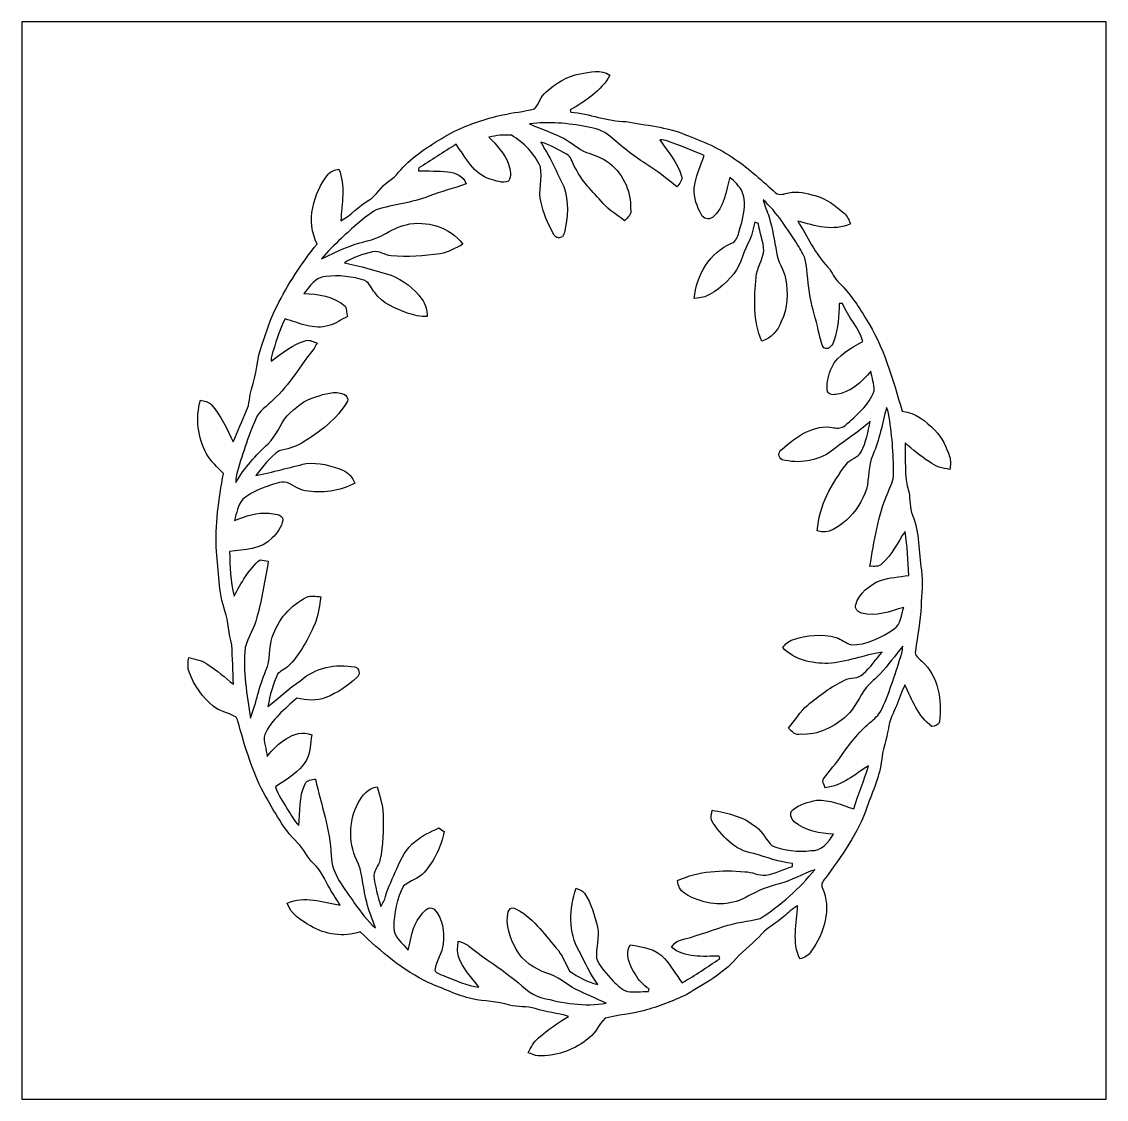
# Model space of a CAD drawing. Header units: centimetres. Extents: x -16.8 to 16.8, y -16.7 to 16.7.
import ezdxf

# ---------------------------------------------------------------- set-up
doc = ezdxf.new("R2010")
doc.units = ezdxf.units.CM
doc.header["$MEASUREMENT"] = 0
doc.layers.add('Layer 1', color=7, linetype='Continuous')

msp = doc.modelspace()

# ---------------------------------------------------------------- linework, layer by layer
at = {"layer": 'Layer 1', "color": 7}
for points, knots in [([(-16.77458, 16.66875), (-16.77458, 16.66875), (16.77458, 16.66875), (16.77458, 16.66875), (16.77458, 16.66875), (16.77458, 16.66875), (16.77458, -16.66875), (16.77458, -16.66875), (16.77458, -16.66875), (16.77458, -16.66875), (-16.77458, -16.66875), (-16.77458, -16.66875), (-16.77458, -16.66875), (-16.77458, -16.66875), (-16.77458, 16.66875), (-16.77458, 16.66875), (-16.77458, 16.66875), (-16.77458, 16.66875), (-16.77458, 16.66875), (-16.77458, 16.66875)], [0, 0, 0, 0, 0.16666667, 0.16666667, 0.16666667, 0.16666667, 0.33333333, 0.33333333, 0.33333333, 0.33333333, 0.5, 0.5, 0.5, 0.5, 0.66666667, 0.66666667, 0.66666667, 0.66666667, 1, 1, 1, 1]), ([(0.49812, 15.05585), (0.09419, 14.99094), (-0.25647, 14.75705), (-0.55809, 14.49211), (-0.55809, 14.49211), (-0.72919, 14.35841), (-0.76835, 14.12381), (-0.91581, 13.97247), (-0.91581, 13.97247), (-1.23578, 13.88181), (-1.57057, 13.86522), (-1.89301, 13.78444), (-1.89301, 13.78444), (-2.41688, 13.68531), (-2.91747, 13.49128), (-3.40325, 13.27644), (-3.40325, 13.27644), (-3.90278, 12.9921), (-4.40443, 12.69824), (-4.8327, 12.31124), (-4.8327, 12.31124), (-5.0359, 12.12638), (-5.18795, 11.88967), (-5.41761, 11.73304), (-5.41761, 11.73304), (-5.66455, 11.58099), (-5.7845, 11.29489), (-6.03779, 11.15201), (-6.03779, 11.15201), (-6.34436, 10.95939), (-6.59412, 10.68987), (-6.90457, 10.50361), (-6.90457, 10.50361), (-6.87105, 11.03912), (-6.75287, 11.59545), (-6.96419, 12.11016), (-6.96419, 12.11016), (-7.08166, 12.07664), (-7.21289, 12.05054), (-7.29051, 11.94788), (-7.29051, 11.94788), (-7.76005, 11.35627), (-7.9943, 10.49267), (-7.63341, 9.79029), (-7.63341, 9.79029), (-8.12659, 9.20009), (-8.53652, 8.54428), (-8.88683, 7.86095), (-8.88683, 7.86095), (-9.08932, 7.49406), (-9.18633, 7.08343), (-9.33238, 6.69325), (-9.33238, 6.69325), (-9.50489, 6.24381), (-9.50313, 5.75098), (-9.66893, 5.30013), (-9.66893, 5.30013), (-9.73878, 5.08423), (-9.71656, 4.84505), (-9.82204, 4.63903), (-9.82204, 4.63903), (-9.96774, 4.318), (-10.08627, 3.98498), (-10.23726, 3.66677), (-10.23726, 3.66677), (-10.41682, 4.07564), (-10.6112, 4.48733), (-10.91212, 4.82318), (-10.91212, 4.82318), (-10.99503, 4.91666), (-11.13155, 4.92972), (-11.24373, 4.95794), (-11.24373, 4.95794), (-11.40672, 4.40761), (-11.32946, 3.80506), (-11.05711, 3.30306), (-11.05711, 3.30306), (-10.92306, 3.06705), (-10.71809, 2.88572), (-10.53077, 2.69311), (-10.53077, 2.69311), (-10.68846, 1.90147), (-10.78653, 1.08938), (-10.75337, 0.28116), (-10.75337, 0.28116), (-10.67647, -0.33338), (-10.69164, -0.96838), (-10.48667, -1.55998), (-10.48667, -1.55998), (-10.37519, -1.90041), (-10.37378, -2.26342), (-10.27642, -2.60773), (-10.27642, -2.60773), (-10.25525, -3.01378), (-10.23691, -3.42089), (-10.22738, -3.82764), (-10.22738, -3.82764), (-10.48385, -3.61703), (-10.73997, -3.40536), (-11.01266, -3.21557), (-11.01266, -3.21557), (-11.18729, -3.0928), (-11.40143, -3.05047), (-11.60463, -2.99861), (-11.60463, -2.99861), (-11.63038, -3.15489), (-11.6519, -3.32176), (-11.5891, -3.47204), (-11.5891, -3.47204), (-11.43494, -3.86927), (-11.18482, -4.23369), (-10.8518, -4.5018), (-10.8518, -4.5018), (-10.65812, -4.6669), (-10.40024, -4.70641), (-10.18046, -4.82283), (-10.18046, -4.82283), (-10.12366, -4.84999), (-10.10708, -4.9149), (-10.08944, -4.96993), (-10.08944, -4.96993), (-9.89365, -5.67549), (-9.68304, -6.38104), (-9.36872, -7.04427), (-9.36872, -7.04427), (-9.03393, -7.63164), (-8.72984, -8.25571), (-8.24018, -8.73443), (-8.24018, -8.73443), (-8.04122, -8.91822), (-7.95161, -9.18986), (-7.74912, -9.37154), (-7.74912, -9.37154), (-7.51205, -9.57686), (-7.40586, -9.87813), (-7.2457, -10.13883), (-7.2457, -10.13883), (-7.14622, -10.31804), (-7.01993, -10.48244), (-6.92644, -10.66553), (-6.92644, -10.66553), (-7.4616, -10.56781), (-8.03169, -10.36461), (-8.55874, -10.5978), (-8.55874, -10.5978), (-8.45855, -10.94034), (-8.12659, -11.12626), (-7.84613, -11.30371), (-7.84613, -11.30371), (-7.38717, -11.57852), (-6.81778, -11.65648), (-6.30626, -11.49033), (-6.30626, -11.49033), (-5.6642, -12.09816), (-4.98122, -12.6813), (-4.18042, -13.06901), (-4.18042, -13.06901), (-3.73239, -13.23164), (-3.30729, -13.45882), (-2.83845, -13.56219), (-2.83845, -13.56219), (-2.45816, -13.64086), (-2.06269, -13.63874), (-1.68981, -13.75727), (-1.68981, -13.75727), (-1.42875, -13.82995), (-1.14935, -13.77491), (-0.89076, -13.85993), (-0.89076, -13.85993), (-0.5521, -13.96471), (-0.19826, -14.0081), (0.14288, -14.10335), (0.14288, -14.10335), (-0.19085, -14.29067), (-0.49636, -14.52351), (-0.78952, -14.76834), (-0.78952, -14.76834), (-0.9331, -14.89251), (-1.02023, -15.06396), (-1.10913, -15.22836), (-1.10913, -15.22836), (-1.00683, -15.25834), (-0.90805, -15.31091), (-0.80081, -15.32608), (-0.80081, -15.32608), (-0.26811, -15.32996), (0.27023, -15.17368), (0.68933, -14.83642), (0.68933, -14.83642), (0.96061, -14.68367), (1.05692, -14.357), (1.27706, -14.15768), (1.27706, -14.15768), (1.66793, -14.06384), (2.07257, -14.02821), (2.46345, -13.92943), (2.46345, -13.92943), (2.92241, -13.80419), (3.36938, -13.63274), (3.79836, -13.42813), (3.79836, -13.42813), (4.33211, -13.09441), (4.90961, -12.7956), (5.328, -12.31371), (5.328, -12.31371), (5.57036, -12.03748), (5.87551, -11.82652), (6.11928, -11.55136), (6.11928, -11.55136), (6.31261, -11.33828), (6.5726, -11.20775), (6.7885, -11.02184), (6.7885, -11.02184), (6.93314, -10.90718), (7.06332, -10.77277), (7.22524, -10.68105), (7.22524, -10.68105), (7.19173, -11.22539), (7.05026, -11.81065), (7.29509, -12.32782), (7.29509, -12.32782), (7.4295, -12.28266), (7.57379, -12.22057), (7.64681, -12.09075), (7.64681, -12.09075), (8.04192, -11.53407), (8.28851, -10.77101), (7.9883, -10.12014), (7.9883, -10.12014), (7.93503, -10.01748), (8.01793, -9.92082), (8.07332, -9.84074), (8.07332, -9.84074), (8.58591, -9.1507), (9.10096, -8.43668), (9.37754, -7.614), (9.37754, -7.614), (9.5504, -7.13705), (9.76489, -6.66644), (9.82733, -6.15774), (9.82733, -6.15774), (9.85661, -5.83106), (9.9762, -5.52379), (10.033, -5.20241), (10.033, -5.20241), (10.06087, -4.95018), (10.18364, -4.72616), (10.27994, -4.4958), (10.27994, -4.4958), (10.37343, -4.28131), (10.4394, -4.05518), (10.54629, -3.84634), (10.54629, -3.84634), (10.76078, -4.30953), (10.9541, -4.82212), (11.38026, -5.13468), (11.38026, -5.13468), (11.47974, -5.14209), (11.58628, -5.08212), (11.61203, -4.98193), (11.61203, -4.98193), (11.69494, -4.32964), (11.58311, -3.57293), (11.06699, -3.11503), (11.06699, -3.11503), (10.9795, -3.02648), (10.83098, -2.94005), (10.86767, -2.79435), (10.86767, -2.79435), (10.93682, -2.33363), (11.02572, -1.87466), (11.04371, -1.40829), (11.04371, -1.40829), (11.05747, -1.04034), (11.11744, -0.67028), (11.05464, -0.30339), (11.05464, -0.30339), (10.96857, 0.26317), (11.00279, 0.86148), (10.78406, 1.40088), (10.78406, 1.40088), (10.6867, 1.62842), (10.71245, 1.88242), (10.66835, 2.12055), (10.66835, 2.12055), (10.50713, 2.60879), (10.57592, 3.13514), (10.54876, 3.64031), (10.54876, 3.64031), (10.79112, 3.43076), (11.03559, 3.22368), (11.30617, 3.05047), (11.30617, 3.05047), (11.48151, 2.89807), (11.71504, 2.85397), (11.93694, 2.81693), (11.93694, 2.81693), (11.95246, 2.94816), (11.96587, 3.0861), (11.92777, 3.21416), (11.92777, 3.21416), (11.82687, 3.51014), (11.69106, 3.80048), (11.47092, 4.02766), (11.47092, 4.02766), (11.19223, 4.30671), (10.87543, 4.58399), (10.46162, 4.61574), (10.46162, 4.61574), (10.16494, 5.60211), (9.90212, 6.62411), (9.32533, 7.49265), (9.32533, 7.49265), (9.10202, 7.88987), (8.83849, 8.26382), (8.515, 8.58626), (8.515, 8.58626), (8.35872, 8.72172), (8.29239, 8.92281), (8.16257, 9.07874), (8.16257, 9.07874), (7.76429, 9.48972), (7.53286, 10.02171), (7.22947, 10.50008), (7.22947, 10.50008), (7.75476, 10.3572), (8.34002, 10.16847), (8.86284, 10.41541), (8.86284, 10.41541), (8.81415, 10.5343), (8.76759, 10.6613), (8.66457, 10.74526), (8.66457, 10.74526), (8.39752, 10.97245), (8.11212, 11.20704), (7.76499, 11.29347), (7.76499, 11.29347), (7.50147, 11.34957), (7.22912, 11.44623), (6.95925, 11.37356), (6.95925, 11.37356), (6.82378, 11.35168), (6.66574, 11.27372), (6.54509, 11.37885), (6.54509, 11.37885), (6.13657, 11.73621), (5.7404, 12.11121), (5.28814, 12.4146), (5.28814, 12.4146), (4.82424, 12.75433), (4.28872, 12.96917), (3.75603, 13.17343), (3.75603, 13.17343), (3.17429, 13.42143), (2.534, 13.45741), (1.92052, 13.58124), (1.92052, 13.58124), (1.33456, 13.58194), (0.79058, 13.8243), (0.21131, 13.87157), (0.21131, 13.87157), (0.20743, 13.88851), (0.19967, 13.92273), (0.19579, 13.93966), (0.19579, 13.93966), (0.66463, 14.21095), (1.15323, 14.52845), (1.42028, 15.01422), (1.42028, 15.01422), (1.13771, 15.20155), (0.80398, 15.11018), (0.49812, 15.05585)], [0, 0, 0, 0, 0.0106383, 0.0106383, 0.0106383, 0.0106383, 0.0212766, 0.0212766, 0.0212766, 0.0212766, 0.03191489, 0.03191489, 0.03191489, 0.03191489, 0.04255319, 0.04255319, 0.04255319, 0.04255319, 0.05319149, 0.05319149, 0.05319149, 0.05319149, 0.06382979, 0.06382979, 0.06382979, 0.06382979, 0.07446809, 0.07446809, 0.07446809, 0.07446809, 0.08510638, 0.08510638, 0.08510638, 0.08510638, 0.09574468, 0.09574468, 0.09574468, 0.09574468, 0.10638298, 0.10638298, 0.10638298, 0.10638298, 0.11702128, 0.11702128, 0.11702128, 0.11702128, 0.12765957, 0.12765957, 0.12765957, 0.12765957, 0.13829787, 0.13829787, 0.13829787, 0.13829787, 0.14893617, 0.14893617, 0.14893617, 0.14893617, 0.15957447, 0.15957447, 0.15957447, 0.15957447, 0.17021277, 0.17021277, 0.17021277, 0.17021277, 0.18085106, 0.18085106, 0.18085106, 0.18085106, 0.19148936, 0.19148936, 0.19148936, 0.19148936, 0.20212766, 0.20212766, 0.20212766, 0.20212766, 0.21276596, 0.21276596, 0.21276596, 0.21276596, 0.22340426, 0.22340426, 0.22340426, 0.22340426, 0.23404255, 0.23404255, 0.23404255, 0.23404255, 0.24468085, 0.24468085, 0.24468085, 0.24468085, 0.25531915, 0.25531915, 0.25531915, 0.25531915, 0.26595745, 0.26595745, 0.26595745, 0.26595745, 0.27659574, 0.27659574, 0.27659574, 0.27659574, 0.28723404, 0.28723404, 0.28723404, 0.28723404, 0.29787234, 0.29787234, 0.29787234, 0.29787234, 0.30851064, 0.30851064, 0.30851064, 0.30851064, 0.31914894, 0.31914894, 0.31914894, 0.31914894, 0.32978723, 0.32978723, 0.32978723, 0.32978723, 0.34042553, 0.34042553, 0.34042553, 0.34042553, 0.35106383, 0.35106383, 0.35106383, 0.35106383, 0.36170213, 0.36170213, 0.36170213, 0.36170213, 0.37234043, 0.37234043, 0.37234043, 0.37234043, 0.38297872, 0.38297872, 0.38297872, 0.38297872, 0.39361702, 0.39361702, 0.39361702, 0.39361702, 0.40425532, 0.40425532, 0.40425532, 0.40425532, 0.41489362, 0.41489362, 0.41489362, 0.41489362, 0.42553191, 0.42553191, 0.42553191, 0.42553191, 0.43617021, 0.43617021, 0.43617021, 0.43617021, 0.44680851, 0.44680851, 0.44680851, 0.44680851, 0.45744681, 0.45744681, 0.45744681, 0.45744681, 0.46808511, 0.46808511, 0.46808511, 0.46808511, 0.4787234, 0.4787234, 0.4787234, 0.4787234, 0.4893617, 0.4893617, 0.4893617, 0.4893617, 0.5, 0.5, 0.5, 0.5, 0.5106383, 0.5106383, 0.5106383, 0.5106383, 0.5212766, 0.5212766, 0.5212766, 0.5212766, 0.53191489, 0.53191489, 0.53191489, 0.53191489, 0.54255319, 0.54255319, 0.54255319, 0.54255319, 0.55319149, 0.55319149, 0.55319149, 0.55319149, 0.56382979, 0.56382979, 0.56382979, 0.56382979, 0.57446809, 0.57446809, 0.57446809, 0.57446809, 0.58510638, 0.58510638, 0.58510638, 0.58510638, 0.59574468, 0.59574468, 0.59574468, 0.59574468, 0.60638298, 0.60638298, 0.60638298, 0.60638298, 0.61702128, 0.61702128, 0.61702128, 0.61702128, 0.62765957, 0.62765957, 0.62765957, 0.62765957, 0.63829787, 0.63829787, 0.63829787, 0.63829787, 0.64893617, 0.64893617, 0.64893617, 0.64893617, 0.65957447, 0.65957447, 0.65957447, 0.65957447, 0.67021277, 0.67021277, 0.67021277, 0.67021277, 0.68085106, 0.68085106, 0.68085106, 0.68085106, 0.69148936, 0.69148936, 0.69148936, 0.69148936, 0.70212766, 0.70212766, 0.70212766, 0.70212766, 0.71276596, 0.71276596, 0.71276596, 0.71276596, 0.72340426, 0.72340426, 0.72340426, 0.72340426, 0.73404255, 0.73404255, 0.73404255, 0.73404255, 0.74468085, 0.74468085, 0.74468085, 0.74468085, 0.75531915, 0.75531915, 0.75531915, 0.75531915, 0.76595745, 0.76595745, 0.76595745, 0.76595745, 0.77659574, 0.77659574, 0.77659574, 0.77659574, 0.78723404, 0.78723404, 0.78723404, 0.78723404, 0.79787234, 0.79787234, 0.79787234, 0.79787234, 0.80851064, 0.80851064, 0.80851064, 0.80851064, 0.81914894, 0.81914894, 0.81914894, 0.81914894, 0.82978723, 0.82978723, 0.82978723, 0.82978723, 0.84042553, 0.84042553, 0.84042553, 0.84042553, 0.85106383, 0.85106383, 0.85106383, 0.85106383, 0.86170213, 0.86170213, 0.86170213, 0.86170213, 0.87234043, 0.87234043, 0.87234043, 0.87234043, 0.88297872, 0.88297872, 0.88297872, 0.88297872, 0.89361702, 0.89361702, 0.89361702, 0.89361702, 0.90425532, 0.90425532, 0.90425532, 0.90425532, 0.91489362, 0.91489362, 0.91489362, 0.91489362, 0.92553191, 0.92553191, 0.92553191, 0.92553191, 0.93617021, 0.93617021, 0.93617021, 0.93617021, 0.94680851, 0.94680851, 0.94680851, 0.94680851, 0.95744681, 0.95744681, 0.95744681, 0.95744681, 0.96808511, 0.96808511, 0.96808511, 0.96808511, 0.9787234, 0.9787234, 0.9787234, 0.9787234, 1, 1, 1, 1]), ([(-1.06645, 13.5068), (-0.47484, 13.58265), (0.12771, 13.52938), (0.7112, 13.41614), (0.7112, 13.41614), (0.9592, 13.36887), (1.22414, 13.30572), (1.41464, 13.12898), (1.41464, 13.12898), (1.77094, 12.82241), (2.13501, 12.52291), (2.53259, 12.27067), (2.53259, 12.27067), (2.87302, 12.06218), (3.18382, 11.81135), (3.49179, 11.55912), (3.49179, 11.55912), (3.57082, 11.65013), (3.67524, 11.7602), (3.63396, 11.89179), (3.63396, 11.89179), (3.51684, 12.32112), (3.2004, 12.65343), (2.96263, 13.01785), (2.96263, 13.01785), (3.04588, 13.01186), (3.1302, 13.00374), (3.20922, 12.97446), (3.20922, 12.97446), (3.5874, 12.83511), (3.96205, 12.68765), (4.33317, 12.53137), (4.33317, 12.53137), (4.22839, 12.192), (4.06541, 11.86744), (4.02661, 11.51114), (4.02661, 11.51114), (4.00685, 11.22257), (4.11586, 10.94811), (4.2485, 10.69869), (4.2485, 10.69869), (4.30953, 10.58086), (4.48204, 10.51948), (4.58858, 10.61614), (4.58858, 10.61614), (4.96746, 10.91953), (5.01297, 11.42612), (5.12868, 11.8618), (5.12868, 11.8618), (5.2772, 11.73092), (5.41831, 11.58381), (5.51533, 11.40989), (5.51533, 11.40989), (5.67937, 10.99256), (5.52274, 10.55229), (5.40949, 10.14589), (5.40949, 10.14589), (5.36646, 10.01818), (5.32342, 9.86261), (5.1816, 9.81357), (5.1816, 9.81357), (4.50321, 9.5377), (4.10104, 8.81415), (4.0259, 8.11001), (4.0259, 8.11001), (4.48557, 8.09801), (4.85034, 8.43986), (5.14738, 8.75171), (5.14738, 8.75171), (5.44301, 9.04663), (5.51462, 9.46503), (5.69948, 9.8238), (5.69948, 9.8238), (5.80531, 10.02559), (5.84341, 10.25102), (5.90656, 10.46762), (5.90656, 10.46762), (5.94184, 10.45351), (5.97782, 10.4394), (6.0138, 10.42529), (6.0138, 10.42529), (6.05084, 10.13883), (6.17255, 9.86825), (6.17996, 9.57792), (6.17996, 9.57792), (6.14927, 9.29322), (5.95312, 9.05651), (5.94501, 8.76547), (5.94501, 8.76547), (5.88045, 8.10683), (5.84094, 7.40692), (6.12069, 6.78921), (6.12069, 6.78921), (6.41032, 6.87105), (6.61917, 7.11623), (6.71936, 7.39105), (6.71936, 7.39105), (6.91832, 7.80274), (6.93773, 8.27758), (6.85377, 8.72102), (6.85377, 8.72102), (6.80932, 9.011), (6.59518, 9.24101), (6.57296, 9.53735), (6.57296, 9.53735), (6.51228, 9.90177), (6.44596, 10.26583), (6.34436, 10.62143), (6.34436, 10.62143), (6.28579, 10.8017), (6.20254, 10.97386), (6.15879, 11.15871), (6.15879, 11.15871), (6.59659, 10.76501), (6.90492, 10.25349), (7.22665, 9.7663), (7.22665, 9.7663), (7.31379, 9.61778), (7.41997, 9.4742), (7.46372, 9.30522), (7.46372, 9.30522), (7.53286, 8.92034), (7.54627, 8.5277), (7.61471, 8.14246), (7.61471, 8.14246), (7.67786, 7.79745), (7.79639, 7.46548), (7.86659, 7.12188), (7.86659, 7.12188), (7.92057, 6.94161), (7.93256, 6.74123), (8.03381, 6.57754), (8.03381, 6.57754), (8.22219, 6.50275), (8.30862, 6.67667), (8.36013, 6.81179), (8.36013, 6.81179), (8.47901, 7.18044), (8.51112, 7.57026), (8.51112, 7.95549), (8.51112, 7.95549), (8.53687, 7.95373), (8.58908, 7.94949), (8.61483, 7.94773), (8.61483, 7.94773), (8.7884, 7.5371), (9.11578, 7.2069), (9.24772, 6.77792), (9.24772, 6.77792), (8.88718, 6.56414), (8.45891, 6.37469), (8.28216, 5.96865), (8.28216, 5.96865), (8.17492, 5.75663), (8.13082, 5.51392), (8.13647, 5.27791), (8.13647, 5.27791), (8.14246, 5.14597), (8.30227, 5.11175), (8.40987, 5.1375), (8.40987, 5.1375), (8.8646, 5.18936), (9.21597, 5.51991), (9.48902, 5.86176), (9.48902, 5.86176), (9.52606, 5.66032), (9.59626, 5.45853), (9.59062, 5.25145), (9.59062, 5.25145), (9.43892, 4.79743), (9.04346, 4.48451), (8.69597, 4.17936), (8.69597, 4.17936), (8.60143, 4.0894), (8.46843, 4.08658), (8.34813, 4.10916), (8.34813, 4.10916), (7.73677, 4.22804), (7.17973, 3.8294), (6.74723, 3.4484), (6.74723, 3.4484), (6.61811, 3.37785), (6.61035, 3.17888), (6.74793, 3.11856), (6.74793, 3.11856), (7.25593, 2.98344), (7.83484, 3.07128), (8.26452, 3.37891), (8.26452, 3.37891), (8.65964, 3.69888), (9.10061, 3.9564), (9.47032, 4.30812), (9.47032, 4.30812), (9.40259, 3.98709), (9.34544, 3.65725), (9.1948, 3.36268), (9.1948, 3.36268), (9.10696, 3.1683), (8.8452, 3.15771), (8.73513, 2.97815), (8.73513, 2.97815), (8.28075, 2.37808), (7.87682, 1.68839), (7.83555, 0.91722), (7.83555, 0.91722), (8.17457, 0.79692), (8.49242, 1.03293), (8.73337, 1.24989), (8.73337, 1.24989), (9.02688, 1.50424), (9.22902, 1.84609), (9.35743, 2.20945), (9.35743, 2.20945), (9.44245, 2.55552), (9.40223, 2.92594), (9.54934, 3.2579), (9.54934, 3.2579), (9.75113, 3.73098), (9.85449, 4.23792), (9.97232, 4.73639), (9.97232, 4.73639), (9.99949, 4.67642), (10.02736, 4.61574), (10.04006, 4.55048), (10.04006, 4.55048), (10.14518, 3.93382), (10.19457, 3.308), (10.19104, 2.68217), (10.19104, 2.68217), (10.19881, 2.47791), (10.09685, 2.29553), (10.02347, 2.11173), (10.02347, 2.11173), (9.70844, 1.38465), (9.58921, 0.59549), (9.46221, -0.18062), (9.46221, -0.18062), (9.58956, -0.17533), (9.74055, -0.2099), (9.83403, -0.09807), (9.83403, -0.09807), (10.15118, 0.17463), (10.31311, 0.5648), (10.55123, 0.89606), (10.55123, 0.89606), (10.61332, 0.44697), (10.65248, -0.00564), (10.66482, -0.45896), (10.66482, -0.45896), (10.37061, -0.50377), (10.0711, -0.52917), (9.785, -0.61454), (9.785, -0.61454), (9.45162, -0.75812), (9.12918, -1.00718), (9.02335, -1.37019), (9.02335, -1.37019), (8.98031, -1.4926), (9.09637, -1.59491), (9.20327, -1.62595), (9.20327, -1.62595), (9.64777, -1.75683), (10.08556, -1.57339), (10.50713, -1.45133), (10.50713, -1.45133), (10.42987, -1.6824), (10.4207, -1.9745), (10.20445, -2.12478), (10.20445, -2.12478), (9.81498, -2.38972), (9.36343, -2.61726), (8.88153, -2.60844), (8.88153, -2.60844), (8.71679, -2.55376), (8.58238, -2.4317), (8.41622, -2.3809), (8.41622, -2.3809), (7.97454, -2.24402), (7.50429, -2.32128), (7.07178, -2.45075), (7.07178, -2.45075), (6.94267, -2.4892), (6.84989, -2.5908), (6.76592, -2.69028), (6.76592, -2.69028), (7.11729, -3.07446), (7.66445, -3.19158), (8.16504, -3.18276), (8.16504, -3.18276), (8.7376, -3.14537), (9.27629, -2.92523), (9.83932, -2.83633), (9.83932, -2.83633), (9.65094, -3.06458), (9.47208, -3.30341), (9.2583, -3.50908), (9.2583, -3.50908), (9.10484, -3.66748), (8.86072, -3.60609), (8.67657, -3.70487), (8.67657, -3.70487), (8.26206, -3.90137), (7.88987, -4.17689), (7.53921, -4.4704), (7.53921, -4.4704), (7.29615, -4.66654), (7.14975, -4.95088), (6.94655, -5.18407), (6.94655, -5.18407), (7.04391, -5.2892), (7.15186, -5.42184), (7.32049, -5.37774), (7.32049, -5.37774), (7.85671, -5.41232), (8.35942, -5.14562), (8.7503, -4.79848), (8.7503, -4.79848), (9.01841, -4.55507), (9.13095, -4.19982), (9.35567, -3.92289), (9.35567, -3.92289), (9.48337, -3.76873), (9.65024, -3.65337), (9.78359, -3.50485), (9.78359, -3.50485), (10.02524, -3.22968), (10.24502, -2.93688), (10.47715, -2.6543), (10.47715, -2.6543), (10.47291, -2.72521), (10.46727, -2.79647), (10.44716, -2.86526), (10.44716, -2.86526), (10.2743, -3.4477), (10.08204, -4.02555), (9.84144, -4.58364), (9.84144, -4.58364), (9.77477, -4.74098), (9.64494, -4.85951), (9.51794, -4.96923), (9.51794, -4.96923), (9.16199, -5.26168), (8.86813, -5.62187), (8.60919, -6.0011), (8.60919, -6.0011), (8.43104, -6.26463), (8.20773, -6.49429), (8.02922, -6.75746), (8.02922, -6.75746), (7.9629, -6.84671), (8.05674, -6.94443), (8.08602, -7.03016), (8.08602, -7.03016), (8.60107, -6.9723), (8.99477, -6.61917), (9.41423, -6.35423), (9.41423, -6.35423), (9.29111, -6.80614), (9.08191, -7.23018), (8.96514, -7.68491), (8.96514, -7.68491), (8.58837, -7.56885), (8.21302, -7.38576), (7.8105, -7.41892), (7.8105, -7.41892), (7.55227, -7.46831), (7.28521, -7.54697), (7.07743, -7.71454), (7.07743, -7.71454), (6.95889, -7.81932), (7.02663, -7.98901), (7.12294, -8.08214), (7.12294, -8.08214), (7.46478, -8.35378), (7.91245, -8.45326), (8.34108, -8.46772), (8.34108, -8.46772), (8.17633, -8.70761), (7.96854, -9.00359), (7.63729, -8.97572), (7.63729, -8.97572), (7.23547, -9.02441), (6.81955, -8.97184), (6.44137, -8.83109), (6.44137, -8.83109), (6.26004, -8.64976), (6.14856, -8.40034), (5.93937, -8.2423), (5.93937, -8.2423), (5.55837, -7.92057), (5.05777, -7.80768), (4.5787, -7.72654), (4.5787, -7.72654), (4.57235, -7.82814), (4.52931, -7.93538), (4.56247, -8.03487), (4.56247, -8.03487), (4.85563, -8.51076), (5.28532, -8.98031), (5.86705, -9.06533), (5.86705, -9.06533), (6.26533, -9.17963), (6.65656, -9.33097), (7.07178, -9.37719), (7.07178, -9.37719), (7.07178, -9.39941), (7.07143, -9.44421), (7.07143, -9.46644), (7.07143, -9.46644), (6.79203, -9.54264), (6.53521, -9.69081), (6.24664, -9.73243), (6.24664, -9.73243), (6.0198, -9.7536), (5.81484, -9.63048), (5.59012, -9.6266), (5.59012, -9.6266), (4.89091, -9.57192), (4.15607, -9.59556), (3.51296, -9.90459), (3.51296, -9.90459), (3.50485, -10.25419), (3.87244, -10.39812), (4.14549, -10.4962), (4.14549, -10.4962), (4.6422, -10.69516), (5.22922, -10.65671), (5.69136, -10.38507), (5.69136, -10.38507), (5.99581, -10.21715), (6.31931, -10.08556), (6.65797, -10.00443), (6.65797, -10.00443), (7.04321, -9.90177), (7.38611, -9.68939), (7.76217, -9.56557), (7.76217, -9.56557), (7.27851, -10.1473), (6.70913, -10.66906), (6.06919, -11.07369), (6.06919, -11.07369), (5.69242, -11.16012), (5.3019, -11.20175), (4.93183, -11.32452), (4.93183, -11.32452), (4.48063, -11.47939), (4.02872, -11.63144), (3.56835, -11.75738), (3.56835, -11.75738), (3.45757, -11.78384), (3.39019, -11.88085), (3.32423, -11.96516), (3.32423, -11.96516), (3.73239, -12.30454), (4.30107, -12.24351), (4.7946, -12.23892), (4.7946, -12.23892), (4.80095, -12.25973), (4.81365, -12.30136), (4.82, -12.32182), (4.82, -12.32182), (4.4256, -12.56065), (4.06012, -12.8457), (3.6516, -13.0616), (3.6516, -13.0616), (3.46639, -12.81324), (3.30906, -12.54337), (3.1048, -12.31018), (3.1048, -12.31018), (2.84656, -12.00609), (2.42252, -11.9507), (2.05176, -11.89037), (2.05176, -11.89037), (1.8729, -12.18459), (2.03412, -12.53067), (2.20133, -12.79066), (2.20133, -12.79066), (2.2987, -12.98187), (2.45569, -13.13251), (2.63102, -13.25245), (2.63102, -13.25245), (2.62572, -13.27362), (2.61549, -13.31524), (2.6102, -13.33606), (2.6102, -13.33606), (2.39466, -13.33465), (2.1784, -13.35052), (1.96321, -13.33641), (1.96321, -13.33641), (1.78506, -13.28385), (1.65135, -13.13956), (1.51977, -13.01468), (1.51977, -13.01468), (1.33103, -12.79313), (1.10561, -12.58111), (1.00894, -12.29924), (1.00894, -12.29924), (0.97084, -11.97892), (1.1116, -11.66248), (1.03858, -11.34286), (1.03858, -11.34286), (0.95109, -10.97986), (0.8449, -10.60979), (0.63606, -10.29617), (0.63606, -10.29617), (0.58491, -10.20092), (0.45685, -10.18117), (0.37147, -10.14166), (0.37147, -10.14166), (0.16439, -10.76325), (0.12136, -11.50655), (0.47096, -12.08617), (0.47096, -12.08617), (0.64876, -12.43894), (0.81562, -12.79701), (1.04458, -13.12122), (1.04458, -13.12122), (0.72919, -13.0429), (0.4385, -12.88556), (0.17357, -12.70176), (0.17357, -12.70176), (0.04128, -12.46117), (-0.0508, -12.19447), (-0.2413, -11.98809), (-0.2413, -11.98809), (-0.63641, -11.53866), (-0.97896, -11.00949), (-1.54305, -10.7509), (-1.54305, -10.7509), (-1.6323, -10.70963), (-1.69545, -10.79747), (-1.72367, -10.87085), (-1.72367, -10.87085), (-1.82104, -11.27584), (-1.66899, -11.67624), (-1.48167, -12.02831), (-1.48167, -12.02831), (-1.28164, -12.39344), (-0.91405, -12.63086), (-0.53164, -12.7702), (-0.53164, -12.7702), (-0.19826, -12.85557), (0.0568, -13.09829), (0.35278, -13.25951), (0.35278, -13.25951), (0.66675, -13.41332), (0.98989, -13.54914), (1.30704, -13.6973), (1.30704, -13.6973), (0.63676, -13.81337), (-0.03881, -13.6906), (-0.68756, -13.52515), (-0.68756, -13.52515), (-1.07174, -13.43166), (-1.32433, -13.10711), (-1.63618, -12.89085), (-1.63618, -12.89085), (-2.05423, -12.54866), (-2.52377, -12.27772), (-2.93864, -11.932), (-2.93864, -11.932), (-3.03142, -11.8491), (-3.15242, -11.80994), (-3.26849, -11.77431), (-3.26849, -11.77431), (-3.27836, -11.93306), (-3.31893, -12.09992), (-3.26037, -12.25374), (-3.26037, -12.25374), (-3.13972, -12.62168), (-2.85644, -12.89861), (-2.62996, -13.202), (-2.62996, -13.202), (-3.00073, -13.15402), (-3.34045, -12.9854), (-3.69006, -12.86263), (-3.69006, -12.86263), (-3.78954, -12.80266), (-3.94476, -12.79243), (-3.99274, -12.67284), (-3.99274, -12.67284), (-3.96275, -12.38744), (-3.76343, -12.14508), (-3.73662, -11.85792), (-3.73662, -11.85792), (-3.68723, -11.48927), (-3.75179, -11.0677), (-4.01814, -10.79112), (-4.01814, -10.79112), (-4.20017, -10.63943), (-4.35822, -10.89589), (-4.46088, -11.02572), (-4.46088, -11.02572), (-4.70394, -11.3157), (-4.72475, -11.70834), (-4.82071, -12.05936), (-4.82071, -12.05936), (-4.97769, -11.83993), (-5.27121, -11.65613), (-5.26344, -11.35415), (-5.26344, -11.35415), (-5.26344, -10.91248), (-5.18054, -10.45316), (-4.96041, -10.06651), (-4.96041, -10.06651), (-4.76744, -9.90141), (-4.49192, -9.84885), (-4.32188, -9.64847), (-4.32188, -9.64847), (-4.01249, -9.29322), (-3.79942, -8.85014), (-3.70699, -8.38835), (-3.70699, -8.38835), (-3.76238, -8.35025), (-3.81776, -8.3125), (-3.87279, -8.2744), (-3.87279, -8.2744), (-4.12891, -8.39152), (-4.38997, -8.50865), (-4.60481, -8.69456), (-4.60481, -8.69456), (-4.88209, -8.90235), (-5.04225, -9.22232), (-5.17349, -9.53417), (-5.17349, -9.53417), (-5.28814, -9.81992), (-5.43701, -10.09227), (-5.52133, -10.39001), (-5.52133, -10.39001), (-5.54919, -10.50361), (-5.59929, -10.61156), (-5.66914, -10.70539), (-5.66914, -10.70539), (-5.75486, -10.38789), (-5.85188, -10.07039), (-5.8861, -9.74266), (-5.8861, -9.74266), (-5.86211, -9.57192), (-5.73123, -9.43786), (-5.69242, -9.27065), (-5.69242, -9.27065), (-5.58624, -8.80533), (-5.5813, -8.32309), (-5.59541, -7.8486), (-5.59541, -7.8486), (-5.59858, -7.55721), (-5.70583, -7.2831), (-5.78026, -7.00546), (-5.78026, -7.00546), (-6.06637, -7.02698), (-6.23358, -7.27146), (-6.36552, -7.49723), (-6.36552, -7.49723), (-6.68867, -8.07402), (-6.66044, -8.81274), (-6.3567, -9.39165), (-6.3567, -9.39165), (-6.2103, -9.76771), (-6.21877, -10.18469), (-6.09847, -10.56922), (-6.09847, -10.56922), (-6.04979, -10.84651), (-5.91608, -11.09592), (-5.83494, -11.36262), (-5.83494, -11.36262), (-6.096, -11.15483), (-6.27627, -10.86767), (-6.47806, -10.60662), (-6.47806, -10.60662), (-6.77263, -10.1473), (-7.20478, -9.7088), (-7.19772, -9.12566), (-7.19772, -9.12566), (-7.23265, -8.31709), (-7.51911, -7.55262), (-7.68526, -6.76769), (-7.68526, -6.76769), (-7.80521, -6.77086), (-7.95055, -6.78886), (-8.00982, -6.91056), (-8.00982, -6.91056), (-8.20208, -7.31555), (-8.15763, -7.77028), (-8.20314, -8.20244), (-8.20314, -8.20244), (-8.35025, -8.05886), (-8.4395, -7.87118), (-8.54816, -7.69973), (-8.54816, -7.69973), (-8.68504, -7.47289), (-8.84802, -7.25664), (-8.92598, -7.00017), (-8.92598, -7.00017), (-8.57885, -6.76628), (-8.17951, -6.55638), (-7.96854, -6.1782), (-7.96854, -6.1782), (-7.83273, -5.94289), (-7.84472, -5.65856), (-7.80274, -5.39821), (-7.80274, -5.39821), (-8.06415, -5.2645), (-8.36366, -5.36751), (-8.59261, -5.5178), (-8.59261, -5.5178), (-8.8265, -5.65432), (-9.01735, -5.85082), (-9.18175, -6.0639), (-9.18175, -6.0639), (-9.19762, -5.83988), (-9.31369, -5.60881), (-9.25654, -5.38445), (-9.25654, -5.38445), (-9.04558, -4.92054), (-8.63459, -4.59528), (-8.2677, -4.25873), (-8.2677, -4.25873), (-7.9696, -4.31482), (-7.65598, -4.3628), (-7.36635, -4.23968), (-7.36635, -4.23968), (-7.01005, -4.0954), (-6.6802, -3.88056), (-6.40327, -3.61456), (-6.40327, -3.61456), (-6.29567, -3.52848), (-6.33095, -3.31964), (-6.471, -3.29389), (-6.471, -3.29389), (-7.05309, -3.18347), (-7.68985, -3.31646), (-8.14458, -3.70734), (-8.14458, -3.70734), (-8.50159, -3.95393), (-8.81556, -4.25379), (-9.15846, -4.51767), (-9.15846, -4.51767), (-9.10096, -4.16701), (-9.00042, -3.82058), (-8.84767, -3.49956), (-8.84767, -3.49956), (-8.73125, -3.39019), (-8.57426, -3.33128), (-8.46702, -3.21063), (-8.46702, -3.21063), (-8.14282, -2.85256), (-7.91845, -2.42041), (-7.71666, -1.98508), (-7.71666, -1.98508), (-7.59919, -1.71344), (-7.56708, -1.41464), (-7.52052, -1.12536), (-7.52052, -1.12536), (-7.66657, -1.10913), (-7.82285, -1.06751), (-7.96043, -1.13771), (-7.96043, -1.13771), (-8.46596, -1.3783), (-8.84908, -1.84079), (-9.02441, -2.36926), (-9.02441, -2.36926), (-9.13836, -2.70686), (-9.06886, -3.08081), (-9.22126, -3.40748), (-9.22126, -3.40748), (-9.42658, -3.88197), (-9.51371, -4.39596), (-9.69751, -4.87751), (-9.69751, -4.87751), (-9.8104, -4.15537), (-9.93316, -3.42018), (-9.86543, -2.68852), (-9.86543, -2.68852), (-9.7603, -2.37173), (-9.57792, -2.08421), (-9.49819, -1.75719), (-9.49819, -1.75719), (-9.3412, -1.18674), (-9.24631, -0.60113), (-9.14647, -0.0187), (-9.14647, -0.0187), (-9.23149, -0.00459), (-9.31651, 0.00917), (-9.40118, 0.02258), (-9.40118, 0.02258), (-9.75607, -0.28258), (-9.99102, -0.69074), (-10.20269, -1.10102), (-10.20269, -1.10102), (-10.33074, -0.65476), (-10.32193, -0.18062), (-10.35015, 0.27869), (-10.35015, 0.27869), (-9.89224, 0.33302), (-9.36237, 0.33584), (-9.023, 0.69709), (-9.023, 0.69709), (-8.8713, 0.84914), (-8.73407, 1.03787), (-8.69456, 1.25201), (-8.69456, 1.25201), (-8.70444, 1.45133), (-8.98419, 1.43722), (-9.12001, 1.45944), (-9.12001, 1.45944), (-9.49607, 1.50636), (-9.8485, 1.36666), (-10.1914, 1.23754), (-10.1914, 1.23754), (-10.12719, 1.46085), (-10.09262, 1.71309), (-9.9381, 1.89371), (-9.9381, 1.89371), (-9.70809, 2.0828), (-9.43328, 2.21086), (-9.15211, 2.3047), (-9.15211, 2.3047), (-8.96514, 2.35867), (-8.77746, 2.45322), (-8.57638, 2.41794), (-8.57638, 2.41794), (-8.38341, 2.34209), (-8.21937, 2.19322), (-8.00911, 2.15935), (-8.00911, 2.15935), (-7.49088, 2.0641), (-6.93491, 2.14277), (-6.46889, 2.39148), (-6.46889, 2.39148), (-6.54473, 2.56011), (-6.66397, 2.71886), (-6.83824, 2.79188), (-6.83824, 2.79188), (-7.19702, 2.93934), (-7.5879, 3.03918), (-7.97842, 2.99932), (-7.97842, 2.99932), (-8.4963, 2.87796), (-9.00853, 2.73015), (-9.53135, 2.63066), (-9.53135, 2.63066), (-9.30487, 2.89384), (-9.1119, 3.20322), (-8.81345, 3.39055), (-8.81345, 3.39055), (-8.57356, 3.45122), (-8.3245, 3.49991), (-8.11142, 3.63361), (-8.11142, 3.63361), (-7.56391, 3.9684), (-7.01993, 4.36174), (-6.69466, 4.92936), (-6.69466, 4.92936), (-6.66679, 5.01685), (-6.72994, 5.11669), (-6.81355, 5.14597), (-6.81355, 5.14597), (-7.09718, 5.25992), (-7.39951, 5.15091), (-7.67468, 5.06695), (-7.67468, 5.06695), (-8.02887, 4.97699), (-8.31391, 4.72581), (-8.56509, 4.47287), (-8.56509, 4.47287), (-8.78558, 4.20441), (-8.89741, 3.85621), (-9.15211, 3.61386), (-9.15211, 3.61386), (-9.53135, 3.25261), (-9.89189, 2.86456), (-10.15471, 2.40841), (-10.15471, 2.40841), (-10.15612, 2.48991), (-10.15471, 2.57246), (-10.13248, 2.65112), (-10.13248, 2.65112), (-9.96597, 3.23885), (-9.77512, 3.82058), (-9.53347, 4.38185), (-9.53347, 4.38185), (-9.43363, 4.64079), (-9.17258, 4.7752), (-8.99231, 4.97099), (-8.99231, 4.97099), (-8.48924, 5.43137), (-8.14917, 6.02862), (-7.73218, 6.56096), (-7.73218, 6.56096), (-7.69796, 6.61282), (-7.66904, 6.66821), (-7.6394, 6.72253), (-7.6394, 6.72253), (-7.74629, 6.76381), (-7.85671, 6.83225), (-7.97595, 6.80755), (-7.97595, 6.80755), (-8.39047, 6.69361), (-8.72031, 6.41068), (-9.06074, 6.1655), (-9.06074, 6.1655), (-9.05616, 6.28685), (-9.03076, 6.40609), (-8.99054, 6.52004), (-8.99054, 6.52004), (-8.87871, 6.84107), (-8.78558, 7.17056), (-8.62859, 7.47395), (-8.62859, 7.47395), (-8.19079, 7.35189), (-7.73289, 7.12011), (-7.27251, 7.27075), (-7.27251, 7.27075), (-7.06579, 7.32578), (-6.88834, 7.45102), (-6.70031, 7.54768), (-6.70031, 7.54768), (-6.72606, 7.65281), (-6.71054, 7.77416), (-6.77051, 7.87012), (-6.77051, 7.87012), (-7.12258, 8.16645), (-7.59813, 8.25571), (-8.04686, 8.25817), (-8.04686, 8.25817), (-7.8613, 8.4709), (-7.69232, 8.76864), (-7.37764, 8.78699), (-7.37764, 8.78699), (-6.96666, 8.83602), (-6.54685, 8.78875), (-6.15491, 8.65928), (-6.15491, 8.65928), (-6.01239, 8.58026), (-5.95842, 8.40775), (-5.85188, 8.29028), (-5.85188, 8.29028), (-5.61799, 7.94385), (-5.21159, 7.79251), (-4.83764, 7.65175), (-4.83764, 7.65175), (-4.64256, 7.58719), (-4.43794, 7.54309), (-4.23122, 7.54803), (-4.23122, 7.54803), (-4.23298, 7.74171), (-4.27496, 7.93468), (-4.39843, 8.08884), (-4.39843, 8.08884), (-4.64749, 8.40669), (-4.96464, 8.68609), (-5.34811, 8.82579), (-5.34811, 8.82579), (-5.8293, 8.95562), (-6.30061, 9.12248), (-6.79344, 9.20644), (-6.79344, 9.20644), (-6.52851, 9.37401), (-6.22512, 9.48549), (-5.91926, 9.54899), (-5.91926, 9.54899), (-5.71218, 9.59697), (-5.54531, 9.44351), (-5.34811, 9.42446), (-5.34811, 9.42446), (-4.84188, 9.37472), (-4.33282, 9.42446), (-3.83011, 9.48478), (-3.83011, 9.48478), (-3.5814, 9.54264), (-3.34751, 9.65235), (-3.13267, 9.78852), (-3.13267, 9.78852), (-3.52743, 10.32122), (-4.25379, 10.53077), (-4.88633, 10.38789), (-4.88633, 10.38789), (-5.13398, 10.33992), (-5.34846, 10.20057), (-5.56789, 10.08486), (-5.56789, 10.08486), (-5.88963, 9.89012), (-6.27592, 9.87072), (-6.61705, 9.72467), (-6.61705, 9.72467), (-6.92538, 9.62272), (-7.20866, 9.46432), (-7.50182, 9.32744), (-7.50182, 9.32744), (-7.32367, 9.56239), (-7.10001, 9.75466), (-6.89434, 9.9635), (-6.89434, 9.9635), (-6.55073, 10.27994), (-6.20677, 10.60379), (-5.80849, 10.85109), (-5.80849, 10.85109), (-5.27544, 11.02395), (-4.70076, 11.05288), (-4.18077, 11.27301), (-4.18077, 11.27301), (-3.80612, 11.42929), (-3.39937, 11.4935), (-3.02719, 11.65613), (-3.02719, 11.65613), (-3.11079, 11.89778), (-3.35668, 12.00221), (-3.59551, 12.02796), (-3.59551, 12.02796), (-3.89643, 12.05406), (-4.19841, 12.04948), (-4.49968, 12.05195), (-4.49968, 12.05195), (-4.49827, 12.07558), (-4.49509, 12.12321), (-4.49333, 12.1472), (-4.49333, 12.1472), (-4.09716, 12.37333), (-3.73168, 12.64779), (-3.33657, 12.87604), (-3.33657, 12.87604), (-3.04624, 12.46611), (-2.79365, 11.95493), (-2.28071, 11.79583), (-2.28071, 11.79583), (-2.10397, 11.76408), (-1.899, 11.64802), (-1.72156, 11.73903), (-1.72156, 11.73903), (-1.60267, 11.88544), (-1.66793, 12.09216), (-1.71168, 12.25621), (-1.71168, 12.25621), (-1.83374, 12.58605), (-2.08104, 12.85134), (-2.32304, 13.09934), (-2.32304, 13.09934), (-2.09338, 13.14521), (-1.85879, 13.17801), (-1.62384, 13.15579), (-1.62384, 13.15579), (-1.24425, 12.92437), (-0.90805, 12.59417), (-0.7306, 12.18142), (-0.7306, 12.18142), (-0.65405, 11.81453), (-0.81033, 11.43741), (-0.71049, 11.07193), (-0.71049, 11.07193), (-0.635, 10.7442), (-0.50271, 10.43093), (-0.34255, 10.13601), (-0.34255, 10.13601), (-0.28928, 10.04993), (-0.23001, 9.9314), (-0.09031, 10.00231), (-0.09031, 10.00231), (-0.02434, 10.0009), (-0.0127, 10.09685), (0.01341, 10.14518), (0.01341, 10.14518), (0.12594, 10.60697), (0.15169, 11.11144), (-0.00212, 11.56652), (-0.00212, 11.56652), (-0.17851, 11.89214), (-0.30586, 12.24209), (-0.49495, 12.56101), (-0.49495, 12.56101), (-0.57115, 12.68659), (-0.65687, 12.80724), (-0.71191, 12.94447), (-0.71191, 12.94447), (-0.43074, 12.85946), (-0.17463, 12.70952), (0.08114, 12.56912), (0.08114, 12.56912), (0.22049, 12.49715), (0.2473, 12.32747), (0.31962, 12.20294), (0.31962, 12.20294), (0.53164, 11.76091), (0.8823, 11.40919), (1.20685, 11.04935), (1.20685, 11.04935), (1.39347, 10.83134), (1.65135, 10.69446), (1.87007, 10.51243), (1.87007, 10.51243), (1.9745, 10.60873), (2.10714, 10.71633), (2.06057, 10.88355), (2.06057, 10.88355), (2.07963, 11.4614), (1.79105, 12.02902), (1.31798, 12.35886), (1.31798, 12.35886), (1.12395, 12.4774), (0.90664, 12.54901), (0.69427, 12.62592), (0.69427, 12.62592), (0.44062, 12.72787), (0.24201, 12.92507), (0.00247, 13.05278), (0.00247, 13.05278), (-0.3429, 13.22881), (-0.70873, 13.35864), (-1.06645, 13.5068)], [0, 0, 0, 0, 0.00359712, 0.00359712, 0.00359712, 0.00359712, 0.00719424, 0.00719424, 0.00719424, 0.00719424, 0.01079137, 0.01079137, 0.01079137, 0.01079137, 0.01438849, 0.01438849, 0.01438849, 0.01438849, 0.01798561, 0.01798561, 0.01798561, 0.01798561, 0.02158273, 0.02158273, 0.02158273, 0.02158273, 0.02517986, 0.02517986, 0.02517986, 0.02517986, 0.02877698, 0.02877698, 0.02877698, 0.02877698, 0.0323741, 0.0323741, 0.0323741, 0.0323741, 0.03597122, 0.03597122, 0.03597122, 0.03597122, 0.03956835, 0.03956835, 0.03956835, 0.03956835, 0.04316547, 0.04316547, 0.04316547, 0.04316547, 0.04676259, 0.04676259, 0.04676259, 0.04676259, 0.05035971, 0.05035971, 0.05035971, 0.05035971, 0.05395683, 0.05395683, 0.05395683, 0.05395683, 0.05755396, 0.05755396, 0.05755396, 0.05755396, 0.06115108, 0.06115108, 0.06115108, 0.06115108, 0.0647482, 0.0647482, 0.0647482, 0.0647482, 0.06834532, 0.06834532, 0.06834532, 0.06834532, 0.07194245, 0.07194245, 0.07194245, 0.07194245, 0.07553957, 0.07553957, 0.07553957, 0.07553957, 0.07913669, 0.07913669, 0.07913669, 0.07913669, 0.08273381, 0.08273381, 0.08273381, 0.08273381, 0.08633094, 0.08633094, 0.08633094, 0.08633094, 0.08992806, 0.08992806, 0.08992806, 0.08992806, 0.09352518, 0.09352518, 0.09352518, 0.09352518, 0.0971223, 0.0971223, 0.0971223, 0.0971223, 0.10071942, 0.10071942, 0.10071942, 0.10071942, 0.10431655, 0.10431655, 0.10431655, 0.10431655, 0.10791367, 0.10791367, 0.10791367, 0.10791367, 0.11151079, 0.11151079, 0.11151079, 0.11151079, 0.11510791, 0.11510791, 0.11510791, 0.11510791, 0.11870504, 0.11870504, 0.11870504, 0.11870504, 0.12230216, 0.12230216, 0.12230216, 0.12230216, 0.12589928, 0.12589928, 0.12589928, 0.12589928, 0.1294964, 0.1294964, 0.1294964, 0.1294964, 0.13309353, 0.13309353, 0.13309353, 0.13309353, 0.13669065, 0.13669065, 0.13669065, 0.13669065, 0.14028777, 0.14028777, 0.14028777, 0.14028777, 0.14388489, 0.14388489, 0.14388489, 0.14388489, 0.14748201, 0.14748201, 0.14748201, 0.14748201, 0.15107914, 0.15107914, 0.15107914, 0.15107914, 0.15467626, 0.15467626, 0.15467626, 0.15467626, 0.15827338, 0.15827338, 0.15827338, 0.15827338, 0.1618705, 0.1618705, 0.1618705, 0.1618705, 0.16546763, 0.16546763, 0.16546763, 0.16546763, 0.16906475, 0.16906475, 0.16906475, 0.16906475, 0.17266187, 0.17266187, 0.17266187, 0.17266187, 0.17625899, 0.17625899, 0.17625899, 0.17625899, 0.17985612, 0.17985612, 0.17985612, 0.17985612, 0.18345324, 0.18345324, 0.18345324, 0.18345324, 0.18705036, 0.18705036, 0.18705036, 0.18705036, 0.19064748, 0.19064748, 0.19064748, 0.19064748, 0.1942446, 0.1942446, 0.1942446, 0.1942446, 0.19784173, 0.19784173, 0.19784173, 0.19784173, 0.20143885, 0.20143885, 0.20143885, 0.20143885, 0.20503597, 0.20503597, 0.20503597, 0.20503597, 0.20863309, 0.20863309, 0.20863309, 0.20863309, 0.21223022, 0.21223022, 0.21223022, 0.21223022, 0.21582734, 0.21582734, 0.21582734, 0.21582734, 0.21942446, 0.21942446, 0.21942446, 0.21942446, 0.22302158, 0.22302158, 0.22302158, 0.22302158, 0.22661871, 0.22661871, 0.22661871, 0.22661871, 0.23021583, 0.23021583, 0.23021583, 0.23021583, 0.23381295, 0.23381295, 0.23381295, 0.23381295, 0.23741007, 0.23741007, 0.23741007, 0.23741007, 0.24100719, 0.24100719, 0.24100719, 0.24100719, 0.24460432, 0.24460432, 0.24460432, 0.24460432, 0.24820144, 0.24820144, 0.24820144, 0.24820144, 0.25179856, 0.25179856, 0.25179856, 0.25179856, 0.25539568, 0.25539568, 0.25539568, 0.25539568, 0.25899281, 0.25899281, 0.25899281, 0.25899281, 0.26258993, 0.26258993, 0.26258993, 0.26258993, 0.26618705, 0.26618705, 0.26618705, 0.26618705, 0.26978417, 0.26978417, 0.26978417, 0.26978417, 0.27338129, 0.27338129, 0.27338129, 0.27338129, 0.27697842, 0.27697842, 0.27697842, 0.27697842, 0.28057554, 0.28057554, 0.28057554, 0.28057554, 0.28417266, 0.28417266, 0.28417266, 0.28417266, 0.28776978, 0.28776978, 0.28776978, 0.28776978, 0.29136691, 0.29136691, 0.29136691, 0.29136691, 0.29496403, 0.29496403, 0.29496403, 0.29496403, 0.29856115, 0.29856115, 0.29856115, 0.29856115, 0.30215827, 0.30215827, 0.30215827, 0.30215827, 0.3057554, 0.3057554, 0.3057554, 0.3057554, 0.30935252, 0.30935252, 0.30935252, 0.30935252, 0.31294964, 0.31294964, 0.31294964, 0.31294964, 0.31654676, 0.31654676, 0.31654676, 0.31654676, 0.32014388, 0.32014388, 0.32014388, 0.32014388, 0.32374101, 0.32374101, 0.32374101, 0.32374101, 0.32733813, 0.32733813, 0.32733813, 0.32733813, 0.33093525, 0.33093525, 0.33093525, 0.33093525, 0.33453237, 0.33453237, 0.33453237, 0.33453237, 0.3381295, 0.3381295, 0.3381295, 0.3381295, 0.34172662, 0.34172662, 0.34172662, 0.34172662, 0.34532374, 0.34532374, 0.34532374, 0.34532374, 0.34892086, 0.34892086, 0.34892086, 0.34892086, 0.35251799, 0.35251799, 0.35251799, 0.35251799, 0.35611511, 0.35611511, 0.35611511, 0.35611511, 0.35971223, 0.35971223, 0.35971223, 0.35971223, 0.36330935, 0.36330935, 0.36330935, 0.36330935, 0.36690647, 0.36690647, 0.36690647, 0.36690647, 0.3705036, 0.3705036, 0.3705036, 0.3705036, 0.37410072, 0.37410072, 0.37410072, 0.37410072, 0.37769784, 0.37769784, 0.37769784, 0.37769784, 0.38129496, 0.38129496, 0.38129496, 0.38129496, 0.38489209, 0.38489209, 0.38489209, 0.38489209, 0.38848921, 0.38848921, 0.38848921, 0.38848921, 0.39208633, 0.39208633, 0.39208633, 0.39208633, 0.39568345, 0.39568345, 0.39568345, 0.39568345, 0.39928058, 0.39928058, 0.39928058, 0.39928058, 0.4028777, 0.4028777, 0.4028777, 0.4028777, 0.40647482, 0.40647482, 0.40647482, 0.40647482, 0.41007194, 0.41007194, 0.41007194, 0.41007194, 0.41366906, 0.41366906, 0.41366906, 0.41366906, 0.41726619, 0.41726619, 0.41726619, 0.41726619, 0.42086331, 0.42086331, 0.42086331, 0.42086331, 0.42446043, 0.42446043, 0.42446043, 0.42446043, 0.42805755, 0.42805755, 0.42805755, 0.42805755, 0.43165468, 0.43165468, 0.43165468, 0.43165468, 0.4352518, 0.4352518, 0.4352518, 0.4352518, 0.43884892, 0.43884892, 0.43884892, 0.43884892, 0.44244604, 0.44244604, 0.44244604, 0.44244604, 0.44604317, 0.44604317, 0.44604317, 0.44604317, 0.44964029, 0.44964029, 0.44964029, 0.44964029, 0.45323741, 0.45323741, 0.45323741, 0.45323741, 0.45683453, 0.45683453, 0.45683453, 0.45683453, 0.46043165, 0.46043165, 0.46043165, 0.46043165, 0.46402878, 0.46402878, 0.46402878, 0.46402878, 0.4676259, 0.4676259, 0.4676259, 0.4676259, 0.47122302, 0.47122302, 0.47122302, 0.47122302, 0.47482014, 0.47482014, 0.47482014, 0.47482014, 0.47841727, 0.47841727, 0.47841727, 0.47841727, 0.48201439, 0.48201439, 0.48201439, 0.48201439, 0.48561151, 0.48561151, 0.48561151, 0.48561151, 0.48920863, 0.48920863, 0.48920863, 0.48920863, 0.49280576, 0.49280576, 0.49280576, 0.49280576, 0.49640288, 0.49640288, 0.49640288, 0.49640288, 0.5, 0.5, 0.5, 0.5, 0.50359712, 0.50359712, 0.50359712, 0.50359712, 0.50719424, 0.50719424, 0.50719424, 0.50719424, 0.51079137, 0.51079137, 0.51079137, 0.51079137, 0.51438849, 0.51438849, 0.51438849, 0.51438849, 0.51798561, 0.51798561, 0.51798561, 0.51798561, 0.52158273, 0.52158273, 0.52158273, 0.52158273, 0.52517986, 0.52517986, 0.52517986, 0.52517986, 0.52877698, 0.52877698, 0.52877698, 0.52877698, 0.5323741, 0.5323741, 0.5323741, 0.5323741, 0.53597122, 0.53597122, 0.53597122, 0.53597122, 0.53956835, 0.53956835, 0.53956835, 0.53956835, 0.54316547, 0.54316547, 0.54316547, 0.54316547, 0.54676259, 0.54676259, 0.54676259, 0.54676259, 0.55035971, 0.55035971, 0.55035971, 0.55035971, 0.55395683, 0.55395683, 0.55395683, 0.55395683, 0.55755396, 0.55755396, 0.55755396, 0.55755396, 0.56115108, 0.56115108, 0.56115108, 0.56115108, 0.5647482, 0.5647482, 0.5647482, 0.5647482, 0.56834532, 0.56834532, 0.56834532, 0.56834532, 0.57194245, 0.57194245, 0.57194245, 0.57194245, 0.57553957, 0.57553957, 0.57553957, 0.57553957, 0.57913669, 0.57913669, 0.57913669, 0.57913669, 0.58273381, 0.58273381, 0.58273381, 0.58273381, 0.58633094, 0.58633094, 0.58633094, 0.58633094, 0.58992806, 0.58992806, 0.58992806, 0.58992806, 0.59352518, 0.59352518, 0.59352518, 0.59352518, 0.5971223, 0.5971223, 0.5971223, 0.5971223, 0.60071942, 0.60071942, 0.60071942, 0.60071942, 0.60431655, 0.60431655, 0.60431655, 0.60431655, 0.60791367, 0.60791367, 0.60791367, 0.60791367, 0.61151079, 0.61151079, 0.61151079, 0.61151079, 0.61510791, 0.61510791, 0.61510791, 0.61510791, 0.61870504, 0.61870504, 0.61870504, 0.61870504, 0.62230216, 0.62230216, 0.62230216, 0.62230216, 0.62589928, 0.62589928, 0.62589928, 0.62589928, 0.6294964, 0.6294964, 0.6294964, 0.6294964, 0.63309353, 0.63309353, 0.63309353, 0.63309353, 0.63669065, 0.63669065, 0.63669065, 0.63669065, 0.64028777, 0.64028777, 0.64028777, 0.64028777, 0.64388489, 0.64388489, 0.64388489, 0.64388489, 0.64748201, 0.64748201, 0.64748201, 0.64748201, 0.65107914, 0.65107914, 0.65107914, 0.65107914, 0.65467626, 0.65467626, 0.65467626, 0.65467626, 0.65827338, 0.65827338, 0.65827338, 0.65827338, 0.6618705, 0.6618705, 0.6618705, 0.6618705, 0.66546763, 0.66546763, 0.66546763, 0.66546763, 0.66906475, 0.66906475, 0.66906475, 0.66906475, 0.67266187, 0.67266187, 0.67266187, 0.67266187, 0.67625899, 0.67625899, 0.67625899, 0.67625899, 0.67985612, 0.67985612, 0.67985612, 0.67985612, 0.68345324, 0.68345324, 0.68345324, 0.68345324, 0.68705036, 0.68705036, 0.68705036, 0.68705036, 0.69064748, 0.69064748, 0.69064748, 0.69064748, 0.6942446, 0.6942446, 0.6942446, 0.6942446, 0.69784173, 0.69784173, 0.69784173, 0.69784173, 0.70143885, 0.70143885, 0.70143885, 0.70143885, 0.70503597, 0.70503597, 0.70503597, 0.70503597, 0.70863309, 0.70863309, 0.70863309, 0.70863309, 0.71223022, 0.71223022, 0.71223022, 0.71223022, 0.71582734, 0.71582734, 0.71582734, 0.71582734, 0.71942446, 0.71942446, 0.71942446, 0.71942446, 0.72302158, 0.72302158, 0.72302158, 0.72302158, 0.72661871, 0.72661871, 0.72661871, 0.72661871, 0.73021583, 0.73021583, 0.73021583, 0.73021583, 0.73381295, 0.73381295, 0.73381295, 0.73381295, 0.73741007, 0.73741007, 0.73741007, 0.73741007, 0.74100719, 0.74100719, 0.74100719, 0.74100719, 0.74460432, 0.74460432, 0.74460432, 0.74460432, 0.74820144, 0.74820144, 0.74820144, 0.74820144, 0.75179856, 0.75179856, 0.75179856, 0.75179856, 0.75539568, 0.75539568, 0.75539568, 0.75539568, 0.75899281, 0.75899281, 0.75899281, 0.75899281, 0.76258993, 0.76258993, 0.76258993, 0.76258993, 0.76618705, 0.76618705, 0.76618705, 0.76618705, 0.76978417, 0.76978417, 0.76978417, 0.76978417, 0.77338129, 0.77338129, 0.77338129, 0.77338129, 0.77697842, 0.77697842, 0.77697842, 0.77697842, 0.78057554, 0.78057554, 0.78057554, 0.78057554, 0.78417266, 0.78417266, 0.78417266, 0.78417266, 0.78776978, 0.78776978, 0.78776978, 0.78776978, 0.79136691, 0.79136691, 0.79136691, 0.79136691, 0.79496403, 0.79496403, 0.79496403, 0.79496403, 0.79856115, 0.79856115, 0.79856115, 0.79856115, 0.80215827, 0.80215827, 0.80215827, 0.80215827, 0.8057554, 0.8057554, 0.8057554, 0.8057554, 0.80935252, 0.80935252, 0.80935252, 0.80935252, 0.81294964, 0.81294964, 0.81294964, 0.81294964, 0.81654676, 0.81654676, 0.81654676, 0.81654676, 0.82014388, 0.82014388, 0.82014388, 0.82014388, 0.82374101, 0.82374101, 0.82374101, 0.82374101, 0.82733813, 0.82733813, 0.82733813, 0.82733813, 0.83093525, 0.83093525, 0.83093525, 0.83093525, 0.83453237, 0.83453237, 0.83453237, 0.83453237, 0.8381295, 0.8381295, 0.8381295, 0.8381295, 0.84172662, 0.84172662, 0.84172662, 0.84172662, 0.84532374, 0.84532374, 0.84532374, 0.84532374, 0.84892086, 0.84892086, 0.84892086, 0.84892086, 0.85251799, 0.85251799, 0.85251799, 0.85251799, 0.85611511, 0.85611511, 0.85611511, 0.85611511, 0.85971223, 0.85971223, 0.85971223, 0.85971223, 0.86330935, 0.86330935, 0.86330935, 0.86330935, 0.86690647, 0.86690647, 0.86690647, 0.86690647, 0.8705036, 0.8705036, 0.8705036, 0.8705036, 0.87410072, 0.87410072, 0.87410072, 0.87410072, 0.87769784, 0.87769784, 0.87769784, 0.87769784, 0.88129496, 0.88129496, 0.88129496, 0.88129496, 0.88489209, 0.88489209, 0.88489209, 0.88489209, 0.88848921, 0.88848921, 0.88848921, 0.88848921, 0.89208633, 0.89208633, 0.89208633, 0.89208633, 0.89568345, 0.89568345, 0.89568345, 0.89568345, 0.89928058, 0.89928058, 0.89928058, 0.89928058, 0.9028777, 0.9028777, 0.9028777, 0.9028777, 0.90647482, 0.90647482, 0.90647482, 0.90647482, 0.91007194, 0.91007194, 0.91007194, 0.91007194, 0.91366906, 0.91366906, 0.91366906, 0.91366906, 0.91726619, 0.91726619, 0.91726619, 0.91726619, 0.92086331, 0.92086331, 0.92086331, 0.92086331, 0.92446043, 0.92446043, 0.92446043, 0.92446043, 0.92805755, 0.92805755, 0.92805755, 0.92805755, 0.93165468, 0.93165468, 0.93165468, 0.93165468, 0.9352518, 0.9352518, 0.9352518, 0.9352518, 0.93884892, 0.93884892, 0.93884892, 0.93884892, 0.94244604, 0.94244604, 0.94244604, 0.94244604, 0.94604317, 0.94604317, 0.94604317, 0.94604317, 0.94964029, 0.94964029, 0.94964029, 0.94964029, 0.95323741, 0.95323741, 0.95323741, 0.95323741, 0.95683453, 0.95683453, 0.95683453, 0.95683453, 0.96043165, 0.96043165, 0.96043165, 0.96043165, 0.96402878, 0.96402878, 0.96402878, 0.96402878, 0.9676259, 0.9676259, 0.9676259, 0.9676259, 0.97122302, 0.97122302, 0.97122302, 0.97122302, 0.97482014, 0.97482014, 0.97482014, 0.97482014, 0.97841727, 0.97841727, 0.97841727, 0.97841727, 0.98201439, 0.98201439, 0.98201439, 0.98201439, 0.98561151, 0.98561151, 0.98561151, 0.98561151, 0.98920863, 0.98920863, 0.98920863, 0.98920863, 0.99280576, 0.99280576, 0.99280576, 0.99280576, 1, 1, 1, 1])]:
    msp.add_open_spline(points, degree=3, knots=knots, dxfattribs=at)

doc.saveas('drawing.dxf')
